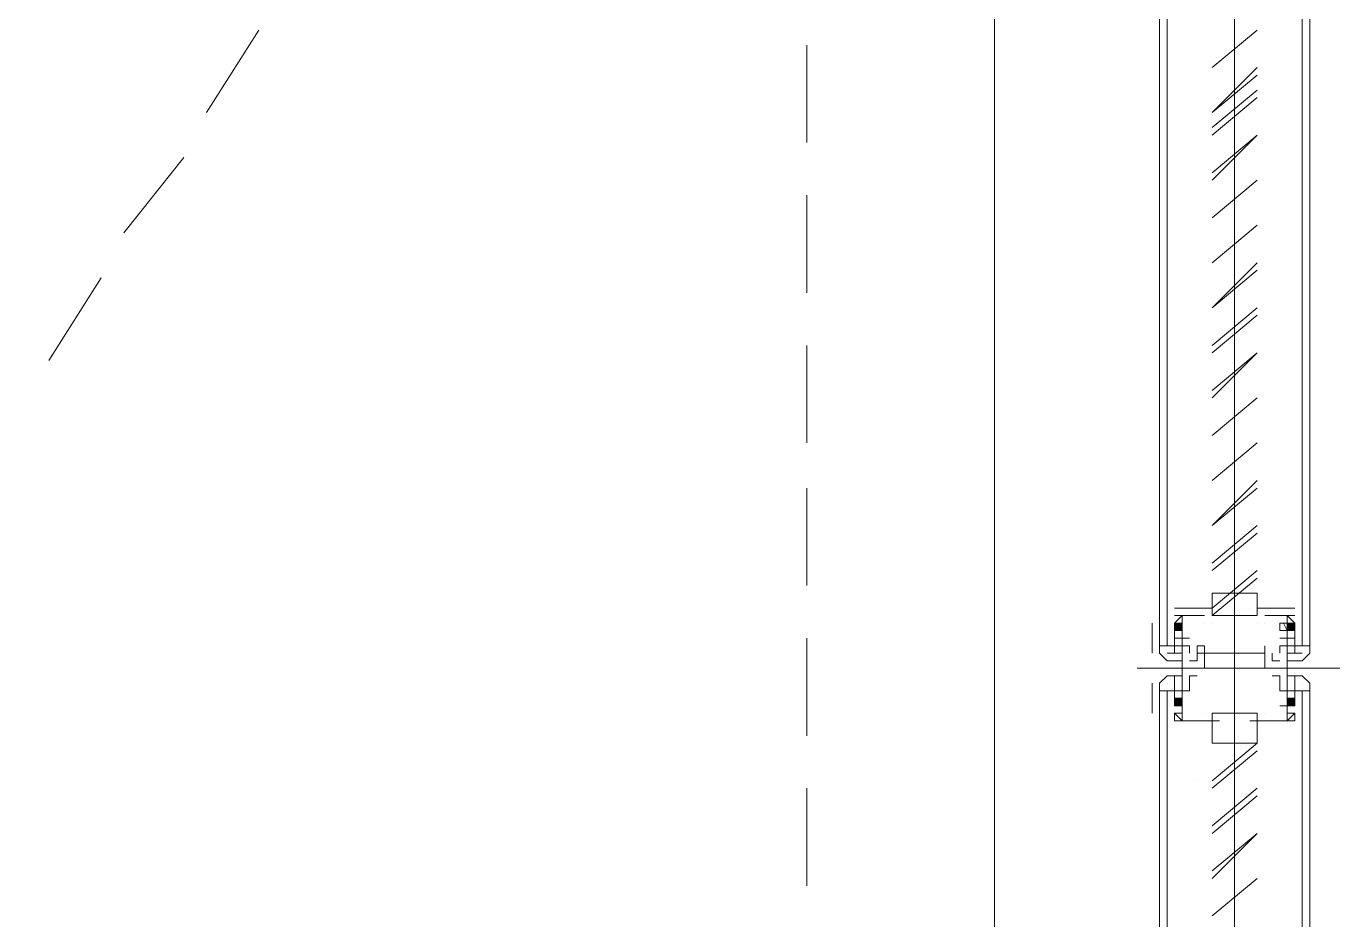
# Model space of a CAD drawing. Header units: millimetres. Extents: x 182 to 575, y -105 to 95.
# Drawn here: x 292.59 to 293.423, y 71.356 to 71.923 of the extents above; entities that cross this region are included whole.
import ezdxf

# ---------------------------------------------------------------- set-up
doc = ezdxf.new("R2010")
doc.units = ezdxf.units.MM
doc.header["$MEASUREMENT"] = 0
doc.layers.add('PDF_Geometry', color=7, linetype='Continuous')
doc.layers.add('PDF_Solid Fills', color=7, linetype='Continuous')

msp = doc.modelspace()

# ---------------------------------------------------------------- hatches: boundary and pattern name
at = {"layer": 'PDF_Solid Fills', "true_color": 0xdddddd, "transparency": 33554559}
for points in [[(293.3183, 71.53958), (293.32306, 71.53958), (293.32306, 71.54434), (293.3183, 71.54434)], [(293.38973, 71.53958), (293.39449, 71.53958), (293.39449, 71.54434), (293.38973, 71.54434)], [(293.3183, 71.49196), (293.32306, 71.49196), (293.32306, 71.49672), (293.3183, 71.49672)], [(293.38973, 71.49196), (293.39449, 71.49196), (293.39449, 71.49672), (293.38973, 71.49672)]]:
    msp.add_hatch(color=254, dxfattribs=at).paths.add_polyline_path(points)
h = msp.add_hatch(color=254, dxfattribs=at)
h.paths.add_polyline_path([(293.32306, 71.53958), (293.32306, 71.53958), (293.32306, 71.53958)], flags=0)
h.paths.add_polyline_path([(293.32306, 71.53958), (293.32306, 71.53958), (293.32306, 71.53958)], flags=0)
h.paths.add_polyline_path([(293.32306, 71.53958), (293.32306, 71.53958), (293.32306, 71.53958)], flags=0)
h.paths.add_polyline_path([(293.32306, 71.53958), (293.32306, 71.53958), (293.32306, 71.53958)], flags=0)
h.paths.add_polyline_path([(293.32306, 71.53958), (293.32306, 71.53958), (293.32306, 71.53958)], flags=0)
h.paths.add_polyline_path([(293.32306, 71.53958), (293.32306, 71.53958), (293.32306, 71.53958)], flags=0)
h.paths.add_polyline_path([(293.32306, 71.53958), (293.32306, 71.54434), (293.32306, 71.53958)], flags=0)
h.paths.add_polyline_path([(293.32306, 71.53958), (293.32306, 71.54434), (293.32306, 71.53958)], flags=0)
h = msp.add_hatch(color=254, dxfattribs=at)
h.paths.add_polyline_path([(293.32306, 71.49196), (293.32306, 71.49672), (293.32306, 71.49196)], flags=0)
h.paths.add_polyline_path([(293.32306, 71.49196), (293.32306, 71.49672), (293.32306, 71.49196)], flags=0)
h.paths.add_polyline_path([(293.32306, 71.49196), (293.32306, 71.49672), (293.32306, 71.49196)], flags=0)

# ---------------------------------------------------------------- linework, layer by layer
at = {"layer": 'PDF_Geometry', "lineweight": 13}
for points in [[(293.20401, 73.35862), (293.20401, 69.70625)], [(292.70401, 71.86815), (292.73735, 71.92053)], [(293.08497, 71.91101), (293.08497, 71.8491)], [(292.65163, 71.79196), (292.68973, 71.83958)], [(293.08497, 71.81577), (293.08497, 71.75386)], [(292.60401, 71.71101), (292.63735, 71.76339)], [(293.08497, 71.72053), (293.08497, 71.65862)], [(293.08497, 71.63005), (293.08497, 71.56815)], [(293.35639, 71.44434), (293.35639, 71.56815)], [(293.08497, 71.53482), (293.08497, 71.47291)], [(293.29449, 71.51577), (293.42306, 71.51577)], [(293.33258, 71.44434), (293.33258, 71.44434)], [(293.08497, 71.43958), (293.08497, 71.37767)]]:
    msp.add_lwpolyline(points, dxfattribs=at)
at = {"layer": 'PDF_Geometry', "lineweight": 20}
for points in [[(293.35639, 73.29672), (293.35639, 70.93005)], [(293.37068, 71.89672), (293.34211, 71.86815), (293.37068, 71.89196)], [(293.34211, 71.85863), (293.37068, 71.88243)], [(293.34211, 71.85386), (293.37068, 71.87767)], [(293.34211, 71.82529), (293.37068, 71.85386), (293.34211, 71.83005)], [(293.37068, 71.77291), (293.34211, 71.74434), (293.37068, 71.76815)], [(293.34211, 71.72053), (293.37068, 71.74434)], [(293.34211, 71.71577), (293.37068, 71.73958)], [(293.34211, 71.6872), (293.37068, 71.71577), (293.34211, 71.69196)], [(293.37068, 71.63481), (293.34211, 71.60624), (293.37068, 71.63005)], [(293.34211, 71.58243), (293.37068, 71.60624)], [(293.34211, 71.57767), (293.37068, 71.60148)], [(293.34211, 71.55386), (293.37068, 71.57767)], [(293.34211, 71.5491), (293.37068, 71.57291)], [(293.3183, 71.54434), (293.32306, 71.54434), (293.32306, 71.53958), (293.3183, 71.53958)], [(293.3183, 71.54434), (293.3183, 71.54434)], [(293.32306, 71.54434), (293.32306, 71.53958)], [(293.34211, 71.5491), (293.34211, 71.5491)], [(293.37068, 71.5491), (293.37068, 71.5491)], [(293.38973, 71.53958), (293.38973, 71.54434), (293.38496, 71.54434), (293.38496, 71.53958), (293.38973, 71.53958), (293.38973, 71.54434), (293.38973, 71.53958), (293.38973, 71.54434)], [(293.39449, 71.54434), (293.38973, 71.54434), (293.38973, 71.53958), (293.39449, 71.53958)], [(293.3183, 71.53005), (293.3183, 71.53005)], [(293.32306, 71.49672), (293.32306, 71.49196), (293.32306, 71.4872), (293.32306, 71.49672), (293.3183, 71.49672)], [(293.32306, 71.49196), (293.3183, 71.49196)], [(293.32306, 71.49196), (293.32306, 71.49196)], [(293.38973, 71.49672), (293.38973, 71.49196), (293.38973, 71.49672), (293.38973, 71.49196), (293.38973, 71.49672), (293.38973, 71.49196), (293.38496, 71.49196), (293.38973, 71.49196), (293.38973, 71.4872), (293.38973, 71.49672), (293.39449, 71.49672)], [(293.38973, 71.49196), (293.39449, 71.49196)], [(293.3183, 71.4872), (293.3183, 71.4872)], [(293.34211, 71.4872), (293.34211, 71.4872)], [(293.34211, 71.44434), (293.37068, 71.46815)], [(293.34211, 71.43958), (293.37068, 71.46339)], [(293.34211, 71.41577), (293.37068, 71.43958)], [(293.34211, 71.41101), (293.37068, 71.43482)], [(293.34211, 71.38244), (293.37068, 71.41101), (293.34211, 71.3872)]]:
    msp.add_lwpolyline(points, dxfattribs=at)
for points in [[(291.55639, 70.30624), (291.55639, 72.4491), (293.20401, 72.4491), (293.20401, 70.30624)], [(293.37068, 71.92053), (293.34211, 71.89672)], [(293.37068, 71.82529), (293.34211, 71.80148)], [(293.37068, 71.79672), (293.34211, 71.77291)], [(293.37068, 71.6872), (293.34211, 71.66339)], [(293.37068, 71.65862), (293.34211, 71.63481)], [(293.37068, 71.5491), (293.37068, 71.56339), (293.34211, 71.56339), (293.34211, 71.5491)], [(293.3183, 71.53958), (293.3183, 71.54434), (293.3183, 71.53958), (293.3183, 71.54434), (293.3183, 71.53958), (293.3183, 71.54434)], [(293.32306, 71.53958), (293.32306, 71.54434), (293.32306, 71.53958), (293.32306, 71.54434)], [(293.39449, 71.53958), (293.39449, 71.54434), (293.39449, 71.53958), (293.39449, 71.54434), (293.39449, 71.53958), (293.39449, 71.54434)], [(293.3183, 71.49672), (293.3183, 71.49196), (293.3183, 71.49672), (293.3183, 71.49196), (293.3183, 71.49672), (293.3183, 71.49196)], [(293.32306, 71.49672), (293.32306, 71.49196), (293.32306, 71.49672), (293.32306, 71.49196)], [(293.39449, 71.49672), (293.39449, 71.49196), (293.39449, 71.49672), (293.39449, 71.49196), (293.39449, 71.49672), (293.39449, 71.49196)], [(293.37068, 71.4872), (293.37068, 71.46815), (293.34211, 71.46815), (293.34211, 71.4872)], [(293.37068, 71.38244), (293.34211, 71.35863)]]:
    msp.add_lwpolyline(points, close=True, dxfattribs=at)
at = {"layer": 'PDF_Geometry', "lineweight": 13}
for points in [[(293.30877, 72.111), (293.31354, 72.111), (293.31354, 71.53005), (293.30877, 71.53005)], [(293.40401, 72.111), (293.39925, 72.111), (293.39925, 71.53005), (293.40401, 71.53005)], [(293.30877, 70.89672), (293.31354, 70.89672), (293.31354, 71.50148), (293.30877, 71.50148)], [(293.40401, 70.89672), (293.39925, 70.89672), (293.39925, 71.50148), (293.40401, 71.50148)]]:
    msp.add_lwpolyline(points, close=True, dxfattribs=at)
at = {"layer": 'PDF_Geometry', "color": 8, "lineweight": 13, "true_color": 0x808080}
for points in [[(293.3183, 71.55386), (293.34211, 71.55386)], [(293.34687, 71.55386), (293.34687, 71.55386)], [(293.36592, 71.55386), (293.36592, 71.55386)], [(293.39449, 71.55386), (293.37068, 71.55386)], [(293.30401, 71.52529), (293.30401, 71.54434)], [(293.30877, 71.54434), (293.30877, 71.53005), (293.31354, 71.53005), (293.31354, 71.54434)], [(293.3183, 71.5491), (293.32306, 71.5491), (293.33734, 71.5491)], [(293.3183, 71.54434), (293.3183, 71.54434)], [(293.32306, 71.54434), (293.32306, 71.5491), (293.32306, 71.54434)], [(293.32306, 71.54434), (293.32306, 71.54434)], [(293.33734, 71.5491), (293.33734, 71.5491)], [(293.33734, 71.5491), (293.33734, 71.5491)], [(293.33734, 71.5491), (293.33734, 71.5491)], [(293.33734, 71.5491), (293.33734, 71.5491)], [(293.33734, 71.5491), (293.33734, 71.5491)], [(293.33734, 71.54434), (293.33734, 71.54434)], [(293.34211, 71.5491), (293.34211, 71.5491)], [(293.34211, 71.5491), (293.34211, 71.5491)], [(293.34211, 71.5491), (293.34211, 71.5491)], [(293.34211, 71.5491), (293.34211, 71.5491)], [(293.34211, 71.5491), (293.34211, 71.5491)], [(293.34211, 71.54434), (293.34211, 71.54434)], [(293.37068, 71.5491), (293.37068, 71.5491)], [(293.37068, 71.5491), (293.37068, 71.5491)], [(293.37068, 71.5491), (293.37068, 71.5491)], [(293.37068, 71.5491), (293.37068, 71.5491)], [(293.37068, 71.5491), (293.37068, 71.5491)], [(293.37068, 71.54434), (293.37068, 71.54434)], [(293.37544, 71.5491), (293.37544, 71.5491)], [(293.37544, 71.5491), (293.37544, 71.5491)], [(293.37544, 71.5491), (293.37544, 71.5491)], [(293.37544, 71.5491), (293.37544, 71.5491)], [(293.37544, 71.5491), (293.37544, 71.5491)], [(293.37544, 71.5491), (293.38973, 71.5491), (293.39449, 71.5491)], [(293.37544, 71.54434), (293.37544, 71.54434)], [(293.38973, 71.54434), (293.38973, 71.5491), (293.38973, 71.54434)], [(293.39449, 71.53958), (293.39449, 71.53005), (293.39449, 71.53482), (293.38973, 71.53482), (293.38973, 71.53005), (293.39449, 71.53005), (293.39449, 71.52529), (293.38973, 71.52529), (293.38973, 71.52053), (293.39925, 71.52053), (293.40401, 71.52529), (293.40401, 71.54434), (293.40401, 71.53005), (293.39925, 71.53005), (293.39925, 71.54434)], [(293.39449, 71.54434), (293.39449, 71.54434)], [(293.3183, 71.53958), (293.3183, 71.53005), (293.3183, 71.53482), (293.32306, 71.53482), (293.32306, 71.53005), (293.3183, 71.53005), (293.3183, 71.52529), (293.32306, 71.52529), (293.32306, 71.52053), (293.31354, 71.52053), (293.30877, 71.52529), (293.30877, 71.53005), (293.3183, 71.53005), (293.3183, 71.52529), (293.31354, 71.52529)], [(293.31354, 71.53958), (293.31354, 71.53958)], [(293.32306, 71.53958), (293.32306, 71.53958)], [(293.32782, 71.53482), (293.32306, 71.53482), (293.32306, 71.53958), (293.32306, 71.53482)], [(293.38496, 71.53482), (293.38973, 71.53482), (293.38973, 71.53958), (293.38973, 71.53482)], [(293.39925, 71.53958), (293.39925, 71.53958)], [(293.32306, 71.53005), (293.32782, 71.53005), (293.32782, 71.52529), (293.32782, 71.53005)], [(293.32782, 71.52053), (293.33258, 71.52053), (293.33258, 71.52529)], [(293.3802, 71.52529), (293.3802, 71.52053), (293.38496, 71.52053)], [(293.38973, 71.53005), (293.38496, 71.53005), (293.38496, 71.52529), (293.38496, 71.53005)], [(293.40401, 71.52529), (293.40401, 71.53005), (293.39449, 71.53005), (293.39449, 71.52529), (293.39925, 71.52529)], [(293.3183, 71.49672), (293.3183, 71.50148), (293.3183, 71.49672), (293.32306, 71.49672), (293.32306, 71.50148), (293.3183, 71.50148), (293.3183, 71.51101), (293.32306, 71.51101), (293.31354, 71.51101), (293.30877, 71.50624), (293.30877, 71.50148), (293.3183, 71.50148), (293.3183, 71.51101), (293.31354, 71.51101)], [(293.32782, 71.51101), (293.32782, 71.50148), (293.32306, 71.50148), (293.32782, 71.50148), (293.32782, 71.51101), (293.33258, 71.51101)], [(293.3802, 71.51101), (293.38496, 71.51101), (293.38496, 71.50148), (293.38973, 71.50148), (293.38496, 71.50148), (293.38496, 71.51101)], [(293.39449, 71.49672), (293.39449, 71.50148), (293.39449, 71.49672), (293.38973, 71.49672), (293.38973, 71.50148), (293.39449, 71.50148), (293.39449, 71.51101), (293.38973, 71.51101), (293.39925, 71.51101), (293.40401, 71.50624), (293.40401, 71.4872), (293.40401, 71.50148), (293.39925, 71.50148), (293.39925, 71.4872)], [(293.40401, 71.50624), (293.40401, 71.50148), (293.39449, 71.50148), (293.39449, 71.51101), (293.39925, 71.51101)], [(293.30401, 71.50624), (293.30401, 71.4872)], [(293.30877, 71.4872), (293.30877, 71.50148), (293.31354, 71.50148), (293.31354, 71.4872)], [(293.31354, 71.50624), (293.31354, 71.50624)], [(293.3183, 71.50148), (293.3183, 71.50148)], [(293.39925, 71.50624), (293.39925, 71.50624)], [(293.31354, 71.49196), (293.31354, 71.49196)], [(293.32306, 71.49672), (293.32306, 71.49672)], [(293.32306, 71.49672), (293.32306, 71.49672)], [(293.32306, 71.49196), (293.32306, 71.48243), (293.32306, 71.49196)], [(293.38973, 71.49672), (293.38973, 71.49672)], [(293.38973, 71.49672), (293.38973, 71.49672)], [(293.38973, 71.49196), (293.38973, 71.48243), (293.38973, 71.49196)], [(293.39925, 71.49196), (293.39925, 71.49196)], [(293.33734, 71.48243), (293.32306, 71.48243), (293.32306, 71.4872), (293.3183, 71.4872), (293.3183, 71.48243), (293.34211, 71.48243), (293.34687, 71.48243), (293.34211, 71.48243)], [(293.3183, 71.4872), (293.3183, 71.4872)], [(293.33734, 71.4872), (293.33734, 71.4872)], [(293.33734, 71.4872), (293.33734, 71.4872)], [(293.33734, 71.4872), (293.33734, 71.4872)], [(293.33734, 71.4872), (293.33734, 71.4872)], [(293.33734, 71.4872), (293.33734, 71.4872)], [(293.33734, 71.4872), (293.33734, 71.4872)], [(293.34211, 71.4872), (293.34211, 71.4872)], [(293.34211, 71.4872), (293.34211, 71.4872)], [(293.34211, 71.4872), (293.34211, 71.4872)], [(293.37544, 71.48243), (293.38973, 71.48243), (293.38973, 71.4872), (293.39449, 71.4872), (293.39449, 71.48243), (293.37068, 71.48243), (293.36592, 71.48243), (293.37068, 71.48243)], [(293.37068, 71.4872), (293.37068, 71.4872)], [(293.37068, 71.4872), (293.37068, 71.4872)], [(293.37068, 71.4872), (293.37068, 71.4872)], [(293.37068, 71.4872), (293.37068, 71.4872)], [(293.37068, 71.4872), (293.37068, 71.4872)], [(293.37544, 71.4872), (293.37544, 71.4872)], [(293.37544, 71.4872), (293.37544, 71.4872)], [(293.37544, 71.4872), (293.37544, 71.4872)], [(293.39449, 71.4872), (293.39449, 71.4872)], [(293.33734, 71.48243), (293.33734, 71.48243)], [(293.34211, 71.48243), (293.34211, 71.48243)], [(293.34687, 71.48243), (293.34687, 71.48243)], [(293.36592, 71.48243), (293.36592, 71.48243)], [(293.37068, 71.48243), (293.37068, 71.48243)], [(293.37544, 71.48243), (293.37544, 71.48243)]]:
    msp.add_lwpolyline(points, dxfattribs=at)
for points in [[(293.3183, 71.54434), (293.32306, 71.5491)], [(293.35639, 71.5491), (293.36592, 71.5491), (293.37068, 71.5491), (293.36592, 71.5491), (293.37068, 71.5491), (293.36592, 71.5491), (293.35639, 71.5491), (293.35639, 71.54434), (293.35639, 71.5491), (293.35639, 71.54434), (293.35639, 71.5491), (293.35639, 71.54434), (293.35639, 71.5491), (293.34687, 71.5491), (293.34211, 71.5491), (293.34687, 71.5491), (293.34211, 71.5491), (293.34687, 71.5491)], [(293.38973, 71.5491), (293.39449, 71.54434)], [(293.35639, 71.52529), (293.33734, 71.52529), (293.33734, 71.51577), (293.32306, 71.51577), (293.32306, 71.50148), (293.32782, 71.50148), (293.32306, 71.50148), (293.32306, 71.53005), (293.32782, 71.53005), (293.32306, 71.53005), (293.32306, 71.51577), (293.33734, 71.51577), (293.33734, 71.52529), (293.33258, 71.52529), (293.33258, 71.53005), (293.33734, 71.53005), (293.33734, 71.52529)], [(293.35639, 71.52529), (293.37544, 71.52529), (293.37544, 71.53005), (293.37544, 71.52529), (293.37544, 71.51577), (293.38973, 71.51577), (293.38973, 71.53005), (293.38496, 71.53005), (293.38973, 71.53005), (293.38973, 71.50148), (293.38496, 71.50148), (293.38973, 71.50148), (293.38973, 71.51577), (293.37544, 71.51577), (293.37544, 71.52529)], [(293.32306, 71.48243), (293.3183, 71.4872)], [(293.35639, 71.4872), (293.34687, 71.4872), (293.34211, 71.4872), (293.34687, 71.4872)], [(293.35639, 71.4872), (293.36592, 71.4872), (293.37068, 71.4872), (293.36592, 71.4872)], [(293.39449, 71.4872), (293.38973, 71.48243)]]:
    msp.add_lwpolyline(points, close=True, dxfattribs=at)
at = {"layer": 'PDF_Geometry', "color": 254, "lineweight": 13, "true_color": 0xdddddd}
for points in [[(293.3183, 71.54434), (293.3183, 71.54434), (293.3183, 71.54434)], [(293.3183, 71.54434), (293.3183, 71.54434), (293.3183, 71.54434)], [(293.3183, 71.54434), (293.3183, 71.54434), (293.3183, 71.54434)], [(293.3183, 71.54434), (293.3183, 71.54434), (293.3183, 71.54434)], [(293.3183, 71.54434), (293.3183, 71.54434), (293.3183, 71.54434)], [(293.3183, 71.54434), (293.3183, 71.54434), (293.3183, 71.54434)], [(293.3183, 71.54434), (293.3183, 71.54434), (293.3183, 71.54434)], [(293.3183, 71.54434), (293.3183, 71.54434), (293.3183, 71.54434)], [(293.3183, 71.53958), (293.3183, 71.54434), (293.3183, 71.53958)], [(293.3183, 71.53958), (293.3183, 71.54434), (293.3183, 71.53958)], [(293.32306, 71.54434), (293.32306, 71.54434), (293.32306, 71.54434)], [(293.32306, 71.54434), (293.32306, 71.54434), (293.32306, 71.54434)], [(293.32306, 71.54434), (293.32306, 71.54434), (293.32306, 71.54434)], [(293.32306, 71.54434), (293.32306, 71.54434), (293.32306, 71.54434)], [(293.32306, 71.54434), (293.32306, 71.54434), (293.32306, 71.54434)], [(293.32306, 71.54434), (293.32306, 71.54434), (293.32306, 71.54434)], [(293.32306, 71.54434), (293.32306, 71.54434), (293.32306, 71.54434)], [(293.32306, 71.54434), (293.32306, 71.54434), (293.32306, 71.54434)], [(293.32306, 71.54434), (293.32306, 71.54434), (293.32306, 71.54434)], [(293.32306, 71.54434), (293.32306, 71.54434), (293.32306, 71.54434)], [(293.32306, 71.54434), (293.32306, 71.54434), (293.32306, 71.54434)], [(293.32306, 71.54434), (293.32306, 71.54434), (293.32306, 71.54434)], [(293.32306, 71.54434), (293.32306, 71.54434), (293.32306, 71.54434)], [(293.32306, 71.54434), (293.32306, 71.54434), (293.32306, 71.54434)], [(293.32306, 71.54434), (293.32306, 71.54434), (293.32306, 71.54434)], [(293.32306, 71.54434), (293.32306, 71.54434), (293.32306, 71.54434)], [(293.32306, 71.54434), (293.32306, 71.54434), (293.32306, 71.54434)], [(293.32306, 71.54434), (293.32306, 71.54434), (293.32306, 71.54434)], [(293.32306, 71.54434), (293.32306, 71.54434), (293.32306, 71.54434)], [(293.32306, 71.54434), (293.32306, 71.54434), (293.32306, 71.54434)], [(293.32306, 71.54434), (293.32306, 71.54434), (293.32306, 71.54434)], [(293.38973, 71.53958), (293.38973, 71.53958), (293.38735, 71.54434)], [(293.38973, 71.54434), (293.38973, 71.54434), (293.38973, 71.54434)], [(293.38973, 71.54434), (293.38973, 71.54434), (293.38973, 71.54434)], [(293.38973, 71.54434), (293.38973, 71.54434), (293.38973, 71.54434)], [(293.38973, 71.54434), (293.38973, 71.54434), (293.38973, 71.54434)], [(293.38973, 71.54434), (293.38973, 71.54434), (293.38973, 71.54434)], [(293.38973, 71.54434), (293.38973, 71.54434), (293.38973, 71.54434)], [(293.38973, 71.54434), (293.38973, 71.54434), (293.38973, 71.54434)], [(293.38973, 71.54434), (293.38973, 71.54434), (293.38973, 71.54434)], [(293.38973, 71.54434), (293.38973, 71.54434), (293.38973, 71.54434)], [(293.38973, 71.54434), (293.38973, 71.54434), (293.38973, 71.54434)], [(293.38973, 71.54434), (293.38973, 71.54434), (293.38973, 71.54434)], [(293.38973, 71.54434), (293.38973, 71.54434), (293.38973, 71.54434)], [(293.38973, 71.54434), (293.38973, 71.54434), (293.38973, 71.54434)], [(293.38973, 71.54434), (293.38973, 71.54434), (293.38973, 71.54434)], [(293.38973, 71.54434), (293.38973, 71.54434), (293.38973, 71.54434)], [(293.38973, 71.54434), (293.38973, 71.54434), (293.38973, 71.54434)], [(293.38973, 71.54434), (293.38973, 71.54434), (293.38973, 71.54434)], [(293.38973, 71.53958), (293.38973, 71.54434), (293.38973, 71.53958)], [(293.38973, 71.53958), (293.38973, 71.54434), (293.38973, 71.53958)], [(293.39449, 71.54434), (293.39449, 71.54434), (293.39449, 71.54434)], [(293.39449, 71.54434), (293.39449, 71.54434), (293.39449, 71.54434)], [(293.39449, 71.54434), (293.39449, 71.54434), (293.39449, 71.54434)], [(293.39449, 71.54434), (293.39449, 71.54434), (293.39449, 71.54434)], [(293.39449, 71.54434), (293.39449, 71.54434), (293.39449, 71.54434)], [(293.39449, 71.54434), (293.39449, 71.54434), (293.39449, 71.54434)], [(293.39449, 71.54434), (293.39449, 71.54434), (293.39449, 71.54434)], [(293.39449, 71.54434), (293.39449, 71.54434), (293.39449, 71.54434)], [(293.39449, 71.53958), (293.39449, 71.54434), (293.39449, 71.53958)], [(293.39449, 71.53958), (293.39449, 71.54434), (293.39449, 71.53958)], [(293.3183, 71.53958), (293.3183, 71.53958), (293.3183, 71.53958)], [(293.3183, 71.53958), (293.3183, 71.53958), (293.3183, 71.53958)], [(293.3183, 71.53958), (293.3183, 71.53958), (293.3183, 71.53958)], [(293.3183, 71.53958), (293.3183, 71.53958), (293.3183, 71.53958)], [(293.3183, 71.53958), (293.3183, 71.53958), (293.3183, 71.53958)], [(293.3183, 71.53958), (293.3183, 71.53958), (293.3183, 71.53958)], [(293.3183, 71.53958), (293.3183, 71.53958), (293.3183, 71.53958)], [(293.3183, 71.53958), (293.3183, 71.53958), (293.3183, 71.53958)], [(293.32306, 71.53958), (293.32306, 71.53958), (293.32306, 71.53958)], [(293.32306, 71.53958), (293.32306, 71.53958), (293.32306, 71.53958)], [(293.32306, 71.53958), (293.32306, 71.53958), (293.32306, 71.53958)], [(293.32306, 71.53958), (293.32306, 71.53958), (293.32306, 71.53958)], [(293.32306, 71.53958), (293.32306, 71.53958), (293.32306, 71.53958)], [(293.32306, 71.53958), (293.32306, 71.53958), (293.32306, 71.53958)], [(293.32306, 71.53958), (293.32306, 71.53958), (293.32306, 71.53958)], [(293.32306, 71.53958), (293.32306, 71.53958), (293.32306, 71.53958)], [(293.32306, 71.53958), (293.32306, 71.53958), (293.32306, 71.53958)], [(293.32306, 71.53958), (293.32306, 71.53958), (293.32306, 71.53958)], [(293.32306, 71.53958), (293.32306, 71.53958), (293.32306, 71.53958)], [(293.32306, 71.53958), (293.32306, 71.53958), (293.32306, 71.53958)], [(293.32306, 71.53958), (293.32306, 71.53958), (293.32306, 71.53958)], [(293.32306, 71.53958), (293.32306, 71.53958), (293.32306, 71.53958)], [(293.32306, 71.53958), (293.32306, 71.53958), (293.32306, 71.53958)], [(293.32306, 71.53958), (293.32306, 71.53958), (293.32306, 71.53958)], [(293.32306, 71.53958), (293.32306, 71.53958), (293.32306, 71.53958)], [(293.32306, 71.53958), (293.32306, 71.53958), (293.32306, 71.53958)], [(293.32306, 71.53958), (293.32306, 71.53958), (293.32306, 71.53958)], [(293.38973, 71.53958), (293.38496, 71.53958), (293.38973, 71.53958)], [(293.38973, 71.53958), (293.38496, 71.53958), (293.38973, 71.53958)], [(293.38973, 71.53958), (293.38973, 71.53958), (293.38973, 71.53958)], [(293.38973, 71.53958), (293.38973, 71.53958), (293.38973, 71.53958)], [(293.38973, 71.53958), (293.38973, 71.53958), (293.38973, 71.53958)], [(293.38973, 71.53958), (293.38973, 71.53958), (293.38973, 71.53958)], [(293.38973, 71.53958), (293.38973, 71.53958), (293.38973, 71.53958)], [(293.38973, 71.53958), (293.38973, 71.53958), (293.38973, 71.53958)], [(293.38973, 71.53958), (293.38973, 71.53958), (293.38973, 71.53958)], [(293.38973, 71.53958), (293.38973, 71.53958), (293.38973, 71.53958)], [(293.38973, 71.53958), (293.38973, 71.53958), (293.38973, 71.53958)], [(293.38973, 71.53958), (293.38973, 71.53958), (293.38973, 71.53958)], [(293.38973, 71.53958), (293.38973, 71.53958), (293.38973, 71.53958)], [(293.38973, 71.53958), (293.38973, 71.53958), (293.38973, 71.53958)], [(293.38973, 71.53958), (293.38973, 71.53958), (293.38973, 71.53958)], [(293.38973, 71.53958), (293.38973, 71.53958), (293.38973, 71.53958)], [(293.38973, 71.53958), (293.38973, 71.53958), (293.38973, 71.53958)], [(293.38973, 71.53958), (293.38973, 71.53958), (293.38973, 71.53958)], [(293.38973, 71.53958), (293.38973, 71.53958), (293.38973, 71.53958)], [(293.38973, 71.53958), (293.38973, 71.53958), (293.38973, 71.53958)], [(293.38973, 71.53958), (293.38973, 71.53958), (293.38973, 71.53958)], [(293.39449, 71.53958), (293.39449, 71.53958), (293.39449, 71.53958)], [(293.39449, 71.53958), (293.39449, 71.53958), (293.39449, 71.53958)], [(293.39449, 71.53958), (293.39449, 71.53958), (293.39449, 71.53958)], [(293.39449, 71.53958), (293.39449, 71.53958), (293.39449, 71.53958)], [(293.39449, 71.53958), (293.39449, 71.53958), (293.39449, 71.53958)], [(293.39449, 71.53958), (293.39449, 71.53958), (293.39449, 71.53958)], [(293.3183, 71.49196), (293.3183, 71.49672), (293.3183, 71.49196)], [(293.3183, 71.49196), (293.3183, 71.49672), (293.3183, 71.49196)], [(293.3183, 71.49196), (293.3183, 71.49196), (293.3183, 71.49196)], [(293.3183, 71.49196), (293.3183, 71.49196), (293.3183, 71.49196)], [(293.3183, 71.49196), (293.3183, 71.49196), (293.3183, 71.49196)], [(293.3183, 71.49196), (293.3183, 71.49196), (293.3183, 71.49196)], [(293.3183, 71.49196), (293.3183, 71.49196), (293.3183, 71.49196)], [(293.3183, 71.49196), (293.3183, 71.49196), (293.3183, 71.49196)], [(293.3183, 71.49196), (293.3183, 71.49196), (293.3183, 71.49196)], [(293.3183, 71.49196), (293.3183, 71.49196), (293.3183, 71.49196)], [(293.3183, 71.49196), (293.3183, 71.49196), (293.3183, 71.49196)], [(293.3183, 71.49196), (293.3183, 71.49196), (293.3183, 71.49196)], [(293.3183, 71.49196), (293.3183, 71.49196), (293.3183, 71.49196)], [(293.3183, 71.49196), (293.3183, 71.49196), (293.3183, 71.49196)], [(293.3183, 71.49196), (293.3183, 71.49196), (293.3183, 71.49196)], [(293.3183, 71.49196), (293.3183, 71.49196), (293.3183, 71.49196)], [(293.3183, 71.49196), (293.3183, 71.49196), (293.3183, 71.49196)], [(293.3183, 71.49196), (293.3183, 71.49196), (293.3183, 71.49196)], [(293.32306, 71.49672), (293.32306, 71.49672), (293.32306, 71.49672)], [(293.32306, 71.49672), (293.32306, 71.49672), (293.32306, 71.49672)], [(293.32306, 71.49672), (293.32306, 71.49672), (293.32306, 71.49672)], [(293.32306, 71.49672), (293.32306, 71.49672), (293.32306, 71.49672)], [(293.32306, 71.49672), (293.32306, 71.49672), (293.32306, 71.49672)], [(293.32306, 71.49672), (293.32306, 71.49672), (293.32306, 71.49672)], [(293.32306, 71.49672), (293.32306, 71.49672), (293.32306, 71.49672)], [(293.32306, 71.49672), (293.32306, 71.49672), (293.32306, 71.49672)], [(293.32306, 71.49672), (293.32306, 71.49672), (293.32306, 71.49672)], [(293.32306, 71.49196), (293.32306, 71.49196), (293.32306, 71.49196)], [(293.32306, 71.49196), (293.32306, 71.49196), (293.32306, 71.49196)], [(293.32306, 71.49196), (293.32306, 71.49196), (293.32306, 71.49196)], [(293.32306, 71.49196), (293.32306, 71.49196), (293.32306, 71.49196)], [(293.32306, 71.49196), (293.32306, 71.49196), (293.32306, 71.49196)], [(293.32306, 71.49196), (293.32306, 71.49196), (293.32306, 71.49196)], [(293.32306, 71.49196), (293.32306, 71.49196), (293.32306, 71.49196)], [(293.32306, 71.49196), (293.32306, 71.49196), (293.32306, 71.49196)], [(293.32306, 71.49196), (293.32306, 71.49196), (293.32306, 71.49196)], [(293.32306, 71.49196), (293.32306, 71.49196), (293.32306, 71.49196)], [(293.32306, 71.49196), (293.32306, 71.49196), (293.32306, 71.49196)], [(293.32306, 71.49196), (293.32306, 71.49196), (293.32306, 71.49196)], [(293.32306, 71.49196), (293.32306, 71.49196), (293.32306, 71.49196)], [(293.32306, 71.49196), (293.32306, 71.49196), (293.32306, 71.49196)], [(293.32306, 71.49196), (293.32306, 71.49196), (293.32306, 71.49196)], [(293.32306, 71.49196), (293.32306, 71.49196), (293.32306, 71.49196)], [(293.32306, 71.49196), (293.32306, 71.49196), (293.32306, 71.49196)], [(293.32306, 71.49196), (293.32306, 71.49196), (293.32306, 71.49196)], [(293.32306, 71.49196), (293.32306, 71.49196), (293.32306, 71.49196)], [(293.32306, 71.49196), (293.32306, 71.49196), (293.32306, 71.49196)], [(293.32306, 71.49196), (293.32306, 71.49196), (293.32306, 71.49196)], [(293.32306, 71.49196), (293.32306, 71.49196), (293.32306, 71.49196)], [(293.32306, 71.49196), (293.32306, 71.49196), (293.32306, 71.49196)], [(293.32306, 71.49196), (293.32306, 71.49196), (293.32306, 71.49196)], [(293.32306, 71.49196), (293.32306, 71.49196), (293.32306, 71.49196)], [(293.32306, 71.49196), (293.32306, 71.49196), (293.32306, 71.49196)], [(293.32306, 71.49196), (293.32306, 71.49196), (293.32306, 71.49196)], [(293.32306, 71.49196), (293.32306, 71.49196), (293.32306, 71.49196)], [(293.32306, 71.49196), (293.32306, 71.49196), (293.32306, 71.49196)], [(293.32306, 71.49196), (293.32306, 71.49196), (293.32306, 71.49196)], [(293.38973, 71.49672), (293.38973, 71.49672), (293.38973, 71.49672)], [(293.38973, 71.49672), (293.38973, 71.49672), (293.38973, 71.49672)], [(293.38973, 71.49672), (293.38973, 71.49672), (293.38973, 71.49672)], [(293.38973, 71.49672), (293.38973, 71.49672), (293.38973, 71.49672)], [(293.38973, 71.49672), (293.38973, 71.49672), (293.38973, 71.49672)], [(293.38973, 71.49672), (293.38973, 71.49672), (293.38973, 71.49672)], [(293.38973, 71.49672), (293.38973, 71.49672), (293.38973, 71.49672)], [(293.38973, 71.49672), (293.38973, 71.49672), (293.38973, 71.49672)], [(293.38973, 71.49672), (293.38973, 71.49672), (293.38973, 71.49672)], [(293.38973, 71.49672), (293.38973, 71.49672), (293.38973, 71.49672)], [(293.38973, 71.49672), (293.38973, 71.49672), (293.38973, 71.49672)], [(293.38973, 71.49196), (293.38973, 71.49672), (293.38973, 71.49196)], [(293.38973, 71.49196), (293.38973, 71.49672), (293.38973, 71.49196)], [(293.38973, 71.49196), (293.38973, 71.49196), (293.38973, 71.49196)], [(293.38973, 71.49196), (293.38973, 71.49196), (293.38973, 71.49196)], [(293.38973, 71.49196), (293.38973, 71.49196), (293.38973, 71.49196)], [(293.38973, 71.49196), (293.38973, 71.49196), (293.38973, 71.49196)], [(293.38973, 71.49196), (293.38973, 71.49196), (293.38973, 71.49196)], [(293.38973, 71.49196), (293.38973, 71.49196), (293.38973, 71.49196)], [(293.38973, 71.49196), (293.38973, 71.49196), (293.38973, 71.49196)], [(293.38973, 71.49196), (293.38973, 71.49196), (293.38973, 71.49196)], [(293.38973, 71.49196), (293.38973, 71.49196), (293.38973, 71.49196)], [(293.38973, 71.49196), (293.38973, 71.49196), (293.38973, 71.49196)], [(293.38973, 71.49196), (293.38973, 71.49196), (293.38973, 71.49196)], [(293.38973, 71.49196), (293.38973, 71.49196), (293.38973, 71.49196)], [(293.38973, 71.49196), (293.38973, 71.49196), (293.38973, 71.49196)], [(293.38973, 71.49196), (293.38973, 71.49196), (293.38973, 71.49196)], [(293.38973, 71.49196), (293.38973, 71.49196), (293.38973, 71.49196)], [(293.38973, 71.49196), (293.38973, 71.49196), (293.38973, 71.49196)], [(293.39449, 71.49196), (293.39449, 71.49672), (293.39449, 71.49196)], [(293.39449, 71.49196), (293.39449, 71.49672), (293.39449, 71.49196)], [(293.39449, 71.49196), (293.39449, 71.49196), (293.39449, 71.49196)], [(293.39449, 71.49196), (293.39449, 71.49196), (293.39449, 71.49196)], [(293.39449, 71.49196), (293.39449, 71.49196), (293.39449, 71.49196)], [(293.39449, 71.49196), (293.39449, 71.49196), (293.39449, 71.49196)], [(293.39449, 71.49196), (293.39449, 71.49196), (293.39449, 71.49196)], [(293.39449, 71.49196), (293.39449, 71.49196), (293.39449, 71.49196)], [(293.39449, 71.49196), (293.39449, 71.49196), (293.39449, 71.49196)], [(293.39449, 71.49196), (293.39449, 71.49196), (293.39449, 71.49196)], [(293.39449, 71.49196), (293.39449, 71.49196), (293.39449, 71.49196)], [(293.39449, 71.49196), (293.39449, 71.49196), (293.39449, 71.49196)], [(293.39449, 71.49196), (293.39449, 71.49196), (293.39449, 71.49196)], [(293.39449, 71.49196), (293.39449, 71.49196), (293.39449, 71.49196)], [(293.39449, 71.49196), (293.39449, 71.49196), (293.39449, 71.49196)], [(293.39449, 71.49196), (293.39449, 71.49196), (293.39449, 71.49196)], [(293.32306, 71.4872), (293.32306, 71.4872), (293.32306, 71.4872)], [(293.32306, 71.4872), (293.32306, 71.4872), (293.32306, 71.4872)], [(293.32306, 71.4872), (293.32306, 71.4872), (293.32306, 71.4872)], [(293.32306, 71.4872), (293.32306, 71.4872), (293.32306, 71.4872)], [(293.32306, 71.4872), (293.32306, 71.4872), (293.32306, 71.4872)], [(293.38973, 71.4872), (293.38973, 71.4872), (293.38973, 71.4872)], [(293.38973, 71.4872), (293.38973, 71.4872), (293.38973, 71.4872)], [(293.38973, 71.4872), (293.38973, 71.4872), (293.38973, 71.4872)], [(293.38973, 71.4872), (293.38973, 71.4872), (293.38973, 71.4872)], [(293.38973, 71.4872), (293.38973, 71.4872), (293.38973, 71.4872)]]:
    msp.add_lwpolyline(points, dxfattribs=at)
msp.add_lwpolyline([(293.38973, 71.54434), (293.38973, 71.54434), (293.38973, 71.54434)], close=True, dxfattribs=at)

doc.saveas('drawing.dxf')
